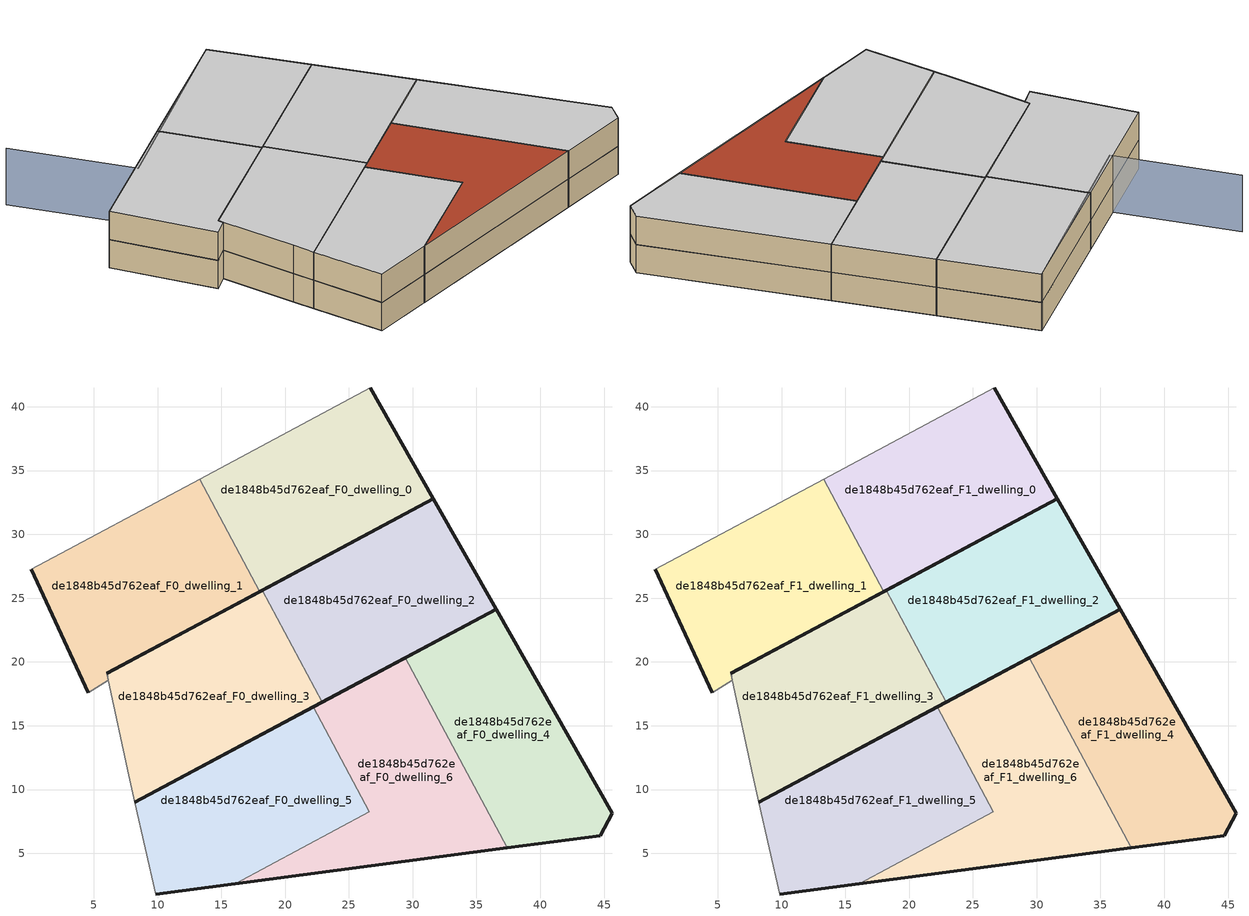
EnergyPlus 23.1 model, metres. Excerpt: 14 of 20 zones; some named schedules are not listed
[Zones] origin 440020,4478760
de1848b45d762eaf_F0_dwelling_0
 floor ground (EU_floor_Construction): 31.62,32.79 26.68,41.47 13.32,34.32 18.03,25.52 z0
 wall outside (EU_wall_Construction): 26.68,41.47 31.62,32.79 18.03,25.52 z0:3
 wall adiabatic (EU_wall_Construction): 13.32,34.32 26.68,41.47 z0:3
 wall to de1848b45d762eaf_F0_dwelling_1 (EU_wall_Construction): 18.03,25.52 13.32,34.32 z0:3
de1848b45d762eaf_F0_dwelling_1
 floor ground (EU_floor_Construction): 18.03,25.52 13.32,34.32 0.11,27.25 4.56,17.59 6.15,18.58 6.04,19.1 z0
 wall outside (EU_wall_Construction): 18.03,25.52 6.04,19.1 / 4.56,17.59 0.11,27.25 z0:3
 wall adiabatic (EU_wall_Construction): 0.11,27.25 13.32,34.32 / 6.04,19.1 6.15,18.58 4.56,17.59 z0:3
de1848b45d762eaf_F0_dwelling_2
 floor ground (EU_floor_Construction): 36.54,24.14 31.62,32.79 18.21,25.62 22.9,16.84 z0
 wall outside (EU_wall_Construction): 18.21,25.62 31.62,32.79 36.54,24.14 22.9,16.84 z0:3
 wall to de1848b45d762eaf_F0_dwelling_3 (EU_wall_Construction): 22.9,16.84 18.21,25.62 z0:3
de1848b45d762eaf_F0_dwelling_3
 floor ground (EU_floor_Construction): 22.9,16.84 18.21,25.62 6.04,19.11 6.15,18.58 6.15,18.57 7.75,11.11 8.23,9 z0
 wall outside (EU_wall_Construction): 6.04,19.11 18.21,25.62 / 22.9,16.84 8.23,9 z0:3
 wall adiabatic (EU_wall_Construction): 8.23,9 7.75,11.11 6.15,18.57 6.15,18.58 6.04,19.11 z0:3
de1848b45d762eaf_F0_dwelling_4
 floor ground (EU_floor_Construction): 44.7,6.38 45.64,8.15 36.54,24.14 29.42,20.34 37.4,5.42 z0
 wall outside (EU_wall_Construction): 29.42,20.34 36.54,24.14 45.64,8.15 44.7,6.38 37.4,5.42 z0:3
 wall to de1848b45d762eaf_F0_dwelling_6 (EU_wall_Construction): 37.4,5.42 29.42,20.34 z0:3
de1848b45d762eaf_F0_dwelling_5
 floor ground (EU_floor_Construction): 26.61,8.26 22.21,16.48 8.23,9 9.87,1.81 16.08,2.63 z0
 wall outside (EU_wall_Construction): 8.23,9 22.21,16.48 / 16.08,2.63 9.87,1.81 z0:3
 wall to de1848b45d762eaf_F0_dwelling_6 (EU_wall_Construction): 22.21,16.48 26.61,8.26 16.08,2.63 z0:3
 wall adiabatic (EU_wall_Construction): 9.87,1.81 8.23,9 z0:3
de1848b45d762eaf_F0_dwelling_6
 floor ground (EU_floor_Construction): 37.4,5.42 29.42,20.34 22.21,16.48 26.61,8.26 16.08,2.63 z0
 wall outside (EU_wall_Construction): 22.21,16.48 29.42,20.34 / 37.4,5.42 16.08,2.63 z0:3
de1848b45d762eaf_F1_dwelling_0
 floor to de1848b45d762eaf_F0_dwelling_0 (EU_floor_Construction): 31.62,32.79 26.68,41.47 13.32,34.32 18.03,25.52 z3
 wall outside (EU_wall_Construction): 26.68,41.47 31.62,32.79 18.03,25.52 z3:6
 wall adiabatic (EU_wall_Construction): 13.32,34.32 26.68,41.47 z3:6
 wall to de1848b45d762eaf_F1_dwelling_1 (EU_wall_Construction): 18.03,25.52 13.32,34.32 z3:6
 ceiling to de1848b45d762eaf_F2_dwelling_0 (EU_floor_Construction): 26.68,41.47 31.62,32.79 18.03,25.52 13.32,34.32 z6
de1848b45d762eaf_F1_dwelling_1
 floor to de1848b45d762eaf_F0_dwelling_1 (EU_floor_Construction): 18.03,25.52 13.32,34.32 0.11,27.25 4.56,17.59 6.15,18.58 6.04,19.1 z3
 wall outside (EU_wall_Construction): 18.03,25.52 6.04,19.1 / 4.56,17.59 0.11,27.25 z3:6
 wall adiabatic (EU_wall_Construction): 0.11,27.25 13.32,34.32 / 6.04,19.1 6.15,18.58 4.56,17.59 z3:6
 ceiling to de1848b45d762eaf_F2_dwelling_1 (EU_floor_Construction): 13.32,34.32 18.03,25.52 6.04,19.1 6.15,18.58 4.56,17.59 0.11,27.25 z6
de1848b45d762eaf_F1_dwelling_2
 floor to de1848b45d762eaf_F0_dwelling_2 (EU_floor_Construction): 36.54,24.14 31.62,32.79 18.21,25.62 22.9,16.84 z3
 wall outside (EU_wall_Construction): 18.21,25.62 31.62,32.79 36.54,24.14 22.9,16.84 z3:6
 wall to de1848b45d762eaf_F1_dwelling_3 (EU_wall_Construction): 22.9,16.84 18.21,25.62 z3:6
 ceiling to de1848b45d762eaf_F2_dwelling_2 (EU_floor_Construction): 31.62,32.79 36.54,24.14 22.9,16.84 18.21,25.62 z6
de1848b45d762eaf_F1_dwelling_3
 floor to de1848b45d762eaf_F0_dwelling_3 (EU_floor_Construction): 22.9,16.84 18.21,25.62 6.04,19.11 6.15,18.58 6.15,18.57 7.75,11.11 8.23,9 z3
 wall outside (EU_wall_Construction): 6.04,19.11 18.21,25.62 / 22.9,16.84 8.23,9 z3:6
 wall adiabatic (EU_wall_Construction): 8.23,9 7.75,11.11 6.15,18.57 6.15,18.58 6.04,19.11 z3:6
 ceiling to de1848b45d762eaf_F2_dwelling_3 (EU_floor_Construction): 18.21,25.62 22.9,16.84 8.23,9 7.75,11.11 6.15,18.57 6.15,18.58 6.04,19.11 z6
de1848b45d762eaf_F1_dwelling_4
 floor to de1848b45d762eaf_F0_dwelling_4 (EU_floor_Construction): 44.7,6.38 45.64,8.15 36.54,24.14 29.42,20.34 37.4,5.42 z3
 wall outside (EU_wall_Construction): 29.42,20.34 36.54,24.14 45.64,8.15 44.7,6.38 37.4,5.42 z3:6
 wall to de1848b45d762eaf_F1_dwelling_6 (EU_wall_Construction): 37.4,5.42 29.42,20.34 z3:6
 ceiling to de1848b45d762eaf_F2_dwelling_4 (EU_floor_Construction): 36.54,24.14 45.64,8.15 44.7,6.38 37.4,5.42 29.42,20.34 z6
de1848b45d762eaf_F1_dwelling_5
 floor to de1848b45d762eaf_F0_dwelling_5 (EU_floor_Construction): 26.61,8.26 22.21,16.48 8.23,9 9.87,1.81 16.08,2.63 z3
 wall outside (EU_wall_Construction): 8.23,9 22.21,16.48 / 16.08,2.63 9.87,1.81 z3:6
 wall to de1848b45d762eaf_F1_dwelling_6 (EU_wall_Construction): 22.21,16.48 26.61,8.26 16.08,2.63 z3:6
 wall adiabatic (EU_wall_Construction): 9.87,1.81 8.23,9 z3:6
 ceiling to de1848b45d762eaf_F2_dwelling_5 (EU_floor_Construction): 22.21,16.48 26.61,8.26 16.08,2.63 9.87,1.81 8.23,9 z6
de1848b45d762eaf_F1_dwelling_6
 floor to de1848b45d762eaf_F0_dwelling_6 (EU_floor_Construction): 37.4,5.42 29.42,20.34 22.21,16.48 26.61,8.26 16.08,2.63 z3
 wall outside (EU_wall_Construction): 22.21,16.48 29.42,20.34 / 37.4,5.42 16.08,2.63 z3:6
 roof outside (EU_roof_Construction): 29.42,20.34 37.4,5.42 16.08,2.63 26.61,8.26 22.21,16.48 z6
shading: 26.68,41.47 7.4,30.83 / 7.4,30.83 1.34,41.81 z0:6
[Building]
EU S2 Campaign: North Axis=0; Terrain=City; Solar Distribution=FullExterior
[Site:Location]
Madrid: Latitude=40.5; Longitude=-3.5; Time Zone=1; Elevation=609
[SizingPeriod:WeatherFileDays]
AnnualSizingPeriod: Begin Month=1; Begin Day of Month=1; End Month=12; End Day of Month=31; Day of Week for Start Day=Monday; Use Weather File Daylight Saving Period=No; Use Weather File Rain and Snow Indicators=No
[MATERIAL]
EU_InternalMass_Material: Roughness=MediumRough; Thickness=0.1; Conductivity=1; Density=1800; Specific Heat=900; Thermal Absorptance=0.9; Solar Absorptance=0.7; Visible Absorptance=0.7
[MATERIAL:NOMASS] Roughness=MediumRough; Thermal Absorptance=0.9; Solar Absorptance=0.7; Visible Absorptance=0.7
Name | Thermal Resistance
EU_wall_NoMass | 0.609216
EU_roof_NoMass | 0.513268
EU_floor_NoMass | 0.568163
[CONSTRUCTION]
EU_wall_Construction: EU_wall_NoMass
EU_roof_Construction: EU_roof_NoMass
EU_floor_Construction: EU_floor_NoMass
EU_InternalMass_Construction: EU_InternalMass_Material
[ZONE] Type=1; Multiplier=1; Ceiling Height=autocalculate; Floor Area=autocalculate; Part of Total Floor Area=Yes
Name | Volume
de1848b45d762eaf_F0_dwelling_0; de1848b45d762eaf_F1_dwelling_0 | 457.691
de1848b45d762eaf_F0_dwelling_1; de1848b45d762eaf_F1_dwelling_1 | 460.989
de1848b45d762eaf_F0_dwelling_2; de1848b45d762eaf_F1_dwelling_2 | 457.717
de1848b45d762eaf_F0_dwelling_3; de1848b45d762eaf_F1_dwelling_3 | 454.408
de1848b45d762eaf_F0_dwelling_4; de1848b45d762eaf_F1_dwelling_4 | 457.646
de1848b45d762eaf_F0_dwelling_5; de1848b45d762eaf_F1_dwelling_5 | 457.655
de1848b45d762eaf_F0_dwelling_6; de1848b45d762eaf_F1_dwelling_6 | 457.745
[INTERNALMASS] Construction=EU_InternalMass_Construction
Name | Zone or ZoneList | Surface Area
de1848b45d762eaf_F0_dwelling_0_EU_InternalMass | de1848b45d762eaf_F0_dwelling_0 | 152.563
de1848b45d762eaf_F0_dwelling_1_EU_InternalMass | de1848b45d762eaf_F0_dwelling_1 | 153.662
de1848b45d762eaf_F0_dwelling_2_EU_InternalMass | de1848b45d762eaf_F0_dwelling_2 | 152.576
de1848b45d762eaf_F0_dwelling_3_EU_InternalMass | de1848b45d762eaf_F0_dwelling_3 | 151.47
de1848b45d762eaf_F0_dwelling_4_EU_InternalMass | de1848b45d762eaf_F0_dwelling_4 | 152.55
de1848b45d762eaf_F0_dwelling_5_EU_InternalMass | de1848b45d762eaf_F0_dwelling_5 | 152.554
de1848b45d762eaf_F0_dwelling_6_EU_InternalMass | de1848b45d762eaf_F0_dwelling_6 | 152.582
de1848b45d762eaf_F1_dwelling_0_EU_InternalMass | de1848b45d762eaf_F1_dwelling_0 | 152.563
de1848b45d762eaf_F1_dwelling_1_EU_InternalMass | de1848b45d762eaf_F1_dwelling_1 | 153.662
de1848b45d762eaf_F1_dwelling_2_EU_InternalMass | de1848b45d762eaf_F1_dwelling_2 | 152.576
de1848b45d762eaf_F1_dwelling_3_EU_InternalMass | de1848b45d762eaf_F1_dwelling_3 | 151.47
de1848b45d762eaf_F1_dwelling_4_EU_InternalMass | de1848b45d762eaf_F1_dwelling_4 | 152.55
de1848b45d762eaf_F1_dwelling_5_EU_InternalMass | de1848b45d762eaf_F1_dwelling_5 | 152.554
de1848b45d762eaf_F1_dwelling_6_EU_InternalMass | de1848b45d762eaf_F1_dwelling_6 | 152.582
[OTHEREQUIPMENT] Fuel Type=Electricity; Design Level Calculation Method=Watts/Area; Power per Zone Floor Area=1; Fraction Latent=0; Fraction Radiant=0; Fraction Lost=0; Carbon Dioxide Generation Rate=0; EndUse Subcategory=EU_Step8_InternalGains
Name | Zone or ZoneList or Space or SpaceList | Schedule
EU_Step8_InternalGain_de1848b45d762eaf_F0_dwelling_0_f000 | de1848b45d762eaf_F0_dwelling_0 | EU_Step8_GainSchedule_de1848b45d762eaf_F0_dwelling_0_f000
EU_Step8_InternalGain_de1848b45d762eaf_F0_dwelling_1_f000 | de1848b45d762eaf_F0_dwelling_1 | EU_Step8_GainSchedule_de1848b45d762eaf_F0_dwelling_1_f000
EU_Step8_InternalGain_de1848b45d762eaf_F0_dwelling_2_f000 | de1848b45d762eaf_F0_dwelling_2 | EU_Step8_GainSchedule_de1848b45d762eaf_F0_dwelling_2_f000
EU_Step8_InternalGain_de1848b45d762eaf_F0_dwelling_3_f000 | de1848b45d762eaf_F0_dwelling_3 | EU_Step8_GainSchedule_de1848b45d762eaf_F0_dwelling_3_f000
EU_Step8_InternalGain_de1848b45d762eaf_F0_dwelling_4_f000 | de1848b45d762eaf_F0_dwelling_4 | EU_Step8_GainSchedule_de1848b45d762eaf_F0_dwelling_4_f000
EU_Step8_InternalGain_de1848b45d762eaf_F0_dwelling_5_f000 | de1848b45d762eaf_F0_dwelling_5 | EU_Step8_GainSchedule_de1848b45d762eaf_F0_dwelling_5_f000
EU_Step8_InternalGain_de1848b45d762eaf_F0_dwelling_6_f000 | de1848b45d762eaf_F0_dwelling_6 | EU_Step8_GainSchedule_de1848b45d762eaf_F0_dwelling_6_f000
EU_Step8_InternalGain_de1848b45d762eaf_F1_dwelling_0_f000 | de1848b45d762eaf_F1_dwelling_0 | EU_Step8_GainSchedule_de1848b45d762eaf_F1_dwelling_0_f000
EU_Step8_InternalGain_de1848b45d762eaf_F1_dwelling_1_f000 | de1848b45d762eaf_F1_dwelling_1 | EU_Step8_GainSchedule_de1848b45d762eaf_F1_dwelling_1_f000
EU_Step8_InternalGain_de1848b45d762eaf_F1_dwelling_2_f000 | de1848b45d762eaf_F1_dwelling_2 | EU_Step8_GainSchedule_de1848b45d762eaf_F1_dwelling_2_f000
EU_Step8_InternalGain_de1848b45d762eaf_F1_dwelling_3_f000 | de1848b45d762eaf_F1_dwelling_3 | EU_Step8_GainSchedule_de1848b45d762eaf_F1_dwelling_3_f000
EU_Step8_InternalGain_de1848b45d762eaf_F1_dwelling_4_f000 | de1848b45d762eaf_F1_dwelling_4 | EU_Step8_GainSchedule_de1848b45d762eaf_F1_dwelling_4_f000
EU_Step8_InternalGain_de1848b45d762eaf_F1_dwelling_5_f000 | de1848b45d762eaf_F1_dwelling_5 | EU_Step8_GainSchedule_de1848b45d762eaf_F1_dwelling_5_f000
EU_Step8_InternalGain_de1848b45d762eaf_F1_dwelling_6_f000 | de1848b45d762eaf_F1_dwelling_6 | EU_Step8_GainSchedule_de1848b45d762eaf_F1_dwelling_6_f000
[ZONEVENTILATION:DESIGNFLOWRATE] Schedule=EU_AlwaysOn; Design Flow Rate Calculation Method=AirChanges/Hour; Air Changes per Hour=0.752966; Ventilation Type=Natural; Fan Pressure Rise=0; Fan Total Efficiency=1; Constant Term Coefficient=1; Temperature Term Coefficient=0; Velocity Term Coefficient=0; Velocity Squared Term Coefficient=0; Minimum Indoor Temperature=-100; Maximum Indoor Temperature=100; Delta Temperature=-100; Minimum Outdoor Temperature=-100; Maximum Outdoor Temperature=100; Maximum Wind Speed=40
Name | Zone or ZoneList or Space or SpaceList
EU_ConstantAir_de1848b45d762eaf_F0_dwelling_0 | de1848b45d762eaf_F0_dwelling_0
EU_ConstantAir_de1848b45d762eaf_F0_dwelling_1 | de1848b45d762eaf_F0_dwelling_1
EU_ConstantAir_de1848b45d762eaf_F0_dwelling_2 | de1848b45d762eaf_F0_dwelling_2
EU_ConstantAir_de1848b45d762eaf_F0_dwelling_3 | de1848b45d762eaf_F0_dwelling_3
EU_ConstantAir_de1848b45d762eaf_F0_dwelling_4 | de1848b45d762eaf_F0_dwelling_4
EU_ConstantAir_de1848b45d762eaf_F0_dwelling_5 | de1848b45d762eaf_F0_dwelling_5
EU_ConstantAir_de1848b45d762eaf_F0_dwelling_6 | de1848b45d762eaf_F0_dwelling_6
EU_ConstantAir_de1848b45d762eaf_F1_dwelling_0 | de1848b45d762eaf_F1_dwelling_0
EU_ConstantAir_de1848b45d762eaf_F1_dwelling_1 | de1848b45d762eaf_F1_dwelling_1
EU_ConstantAir_de1848b45d762eaf_F1_dwelling_2 | de1848b45d762eaf_F1_dwelling_2
EU_ConstantAir_de1848b45d762eaf_F1_dwelling_3 | de1848b45d762eaf_F1_dwelling_3
EU_ConstantAir_de1848b45d762eaf_F1_dwelling_4 | de1848b45d762eaf_F1_dwelling_4
EU_ConstantAir_de1848b45d762eaf_F1_dwelling_5 | de1848b45d762eaf_F1_dwelling_5
EU_ConstantAir_de1848b45d762eaf_F1_dwelling_6 | de1848b45d762eaf_F1_dwelling_6
[HVACTEMPLATE:THERMOSTAT] Constant Heating Setpoint=20; Constant Cooling Setpoint=50
EU_HeatOnly_de1848b45d762eaf_F0_dwelling_0; EU_HeatOnly_de1848b45d762eaf_F0_dwelling_1; EU_HeatOnly_de1848b45d762eaf_F0_dwelling_2; EU_HeatOnly_de1848b45d762eaf_F0_dwelling_3; EU_HeatOnly_de1848b45d762eaf_F0_dwelling_4; EU_HeatOnly_de1848b45d762eaf_F0_dwelling_5; EU_HeatOnly_de1848b45d762eaf_F0_dwelling_6; EU_HeatOnly_de1848b45d762eaf_F1_dwelling_0; EU_HeatOnly_de1848b45d762eaf_F1_dwelling_1; EU_HeatOnly_de1848b45d762eaf_F1_dwelling_2; EU_HeatOnly_de1848b45d762eaf_F1_dwelling_3; EU_HeatOnly_de1848b45d762eaf_F1_dwelling_4; EU_HeatOnly_de1848b45d762eaf_F1_dwelling_5; EU_HeatOnly_de1848b45d762eaf_F1_dwelling_6; EU_HeatOnly_de1848b45d762eaf_F2_dwelling_0; EU_HeatOnly_de1848b45d762eaf_F2_dwelling_1; EU_HeatOnly_de1848b45d762eaf_F2_dwelling_2; EU_HeatOnly_de1848b45d762eaf_F2_dwelling_3; EU_HeatOnly_de1848b45d762eaf_F2_dwelling_4; EU_HeatOnly_de1848b45d762eaf_F2_dwelling_5
[HVACTEMPLATE:ZONE:IDEALLOADSAIRSYSTEM] System Availability Schedule=EU_AlwaysOn; Maximum Heating Supply Air Temperature=50; Minimum Cooling Supply Air Temperature=13; Maximum Heating Supply Air Humidity Ratio=0.0156; Minimum Cooling Supply Air Humidity Ratio=0.0077; Heating Limit=NoLimit; Cooling Limit=NoLimit; Heating Availability Schedule=EU_AlwaysOn; Cooling Availability Schedule=EU_CoolingOff; Dehumidification Control Type=ConstantSensibleHeatRatio; Cooling Sensible Heat Ratio=0.7; Dehumidification Setpoint=60; Humidification Control Type=None; Humidification Setpoint=30; Outdoor Air Method=None; Outdoor Air Flow Rate per Person=0.00944; Outdoor Air Flow Rate per Zone Floor Area=0; Outdoor Air Flow Rate per Zone=0; Demand Controlled Ventilation Type=None; Outdoor Air Economizer Type=NoEconomizer; Heat Recovery Type=None; Sensible Heat Recovery Effectiveness=0.7; Latent Heat Recovery Effectiveness=0.65
Name | Template Thermostat
de1848b45d762eaf_F0_dwelling_0 | EU_HeatOnly_de1848b45d762eaf_F0_dwelling_0
de1848b45d762eaf_F0_dwelling_1 | EU_HeatOnly_de1848b45d762eaf_F0_dwelling_1
de1848b45d762eaf_F0_dwelling_2 | EU_HeatOnly_de1848b45d762eaf_F0_dwelling_2
de1848b45d762eaf_F0_dwelling_3 | EU_HeatOnly_de1848b45d762eaf_F0_dwelling_3
de1848b45d762eaf_F0_dwelling_4 | EU_HeatOnly_de1848b45d762eaf_F0_dwelling_4
de1848b45d762eaf_F0_dwelling_5 | EU_HeatOnly_de1848b45d762eaf_F0_dwelling_5
de1848b45d762eaf_F0_dwelling_6 | EU_HeatOnly_de1848b45d762eaf_F0_dwelling_6
de1848b45d762eaf_F1_dwelling_0 | EU_HeatOnly_de1848b45d762eaf_F1_dwelling_0
de1848b45d762eaf_F1_dwelling_1 | EU_HeatOnly_de1848b45d762eaf_F1_dwelling_1
de1848b45d762eaf_F1_dwelling_2 | EU_HeatOnly_de1848b45d762eaf_F1_dwelling_2
de1848b45d762eaf_F1_dwelling_3 | EU_HeatOnly_de1848b45d762eaf_F1_dwelling_3
de1848b45d762eaf_F1_dwelling_4 | EU_HeatOnly_de1848b45d762eaf_F1_dwelling_4
de1848b45d762eaf_F1_dwelling_5 | EU_HeatOnly_de1848b45d762eaf_F1_dwelling_5
de1848b45d762eaf_F1_dwelling_6 | EU_HeatOnly_de1848b45d762eaf_F1_dwelling_6
[SIZING:ZONE] Zone Cooling Design Supply Air Temperature Input Method=SupplyAirTemperature; Zone Cooling Design Supply Air Temperature=13; Zone Heating Design Supply Air Temperature Input Method=SupplyAirTemperature; Zone Heating Design Supply Air Temperature=50; Zone Cooling Design Supply Air Humidity Ratio=0.008; Zone Heating Design Supply Air Humidity Ratio=0.008; Cooling Design Air Flow Method=DesignDay; Cooling Design Air Flow Rate=0; Cooling Minimum Air Flow per Zone Floor Area=0.000762; Cooling Minimum Air Flow=0; Cooling Minimum Air Flow Fraction=0.2; Heating Design Air Flow Method=DesignDay; Heating Design Air Flow Rate=0; Heating Maximum Air Flow per Zone Floor Area=0.002032; Heating Maximum Air Flow=0.141576; Heating Maximum Air Flow Fraction=0.3; Account for Dedicated Outdoor Air System=No; Dedicated Outdoor Air System Control Strategy=NeutralSupplyAir; Dedicated Outdoor Air Low Setpoint Temperature for Design=autosize; Dedicated Outdoor Air High Setpoint Temperature for Design=autosize; Zone Load Sizing Method=Sensible Load Only No Latent Load; Zone Latent Cooling Design Supply Air Humidity Ratio Input Method=HumidityRatioDifference; Zone Cooling Design Supply Air Humidity Ratio Difference=0.005; Zone Latent Heating Design Supply Air Humidity Ratio Input Method=HumidityRatioDifference; Zone Humidification Design Supply Air Humidity Ratio Difference=0.005
de1848b45d762eaf_F0_dwelling_0; de1848b45d762eaf_F0_dwelling_1; de1848b45d762eaf_F0_dwelling_2; de1848b45d762eaf_F0_dwelling_3; de1848b45d762eaf_F0_dwelling_4; de1848b45d762eaf_F0_dwelling_5; de1848b45d762eaf_F0_dwelling_6; de1848b45d762eaf_F1_dwelling_0; de1848b45d762eaf_F1_dwelling_1; de1848b45d762eaf_F1_dwelling_2; de1848b45d762eaf_F1_dwelling_3; de1848b45d762eaf_F1_dwelling_4; de1848b45d762eaf_F1_dwelling_5; de1848b45d762eaf_F1_dwelling_6
[SCHEDULE:FILE] Column Number=1; Rows to Skip at Top=0; Number of Hours of Data=8760; Column Separator=Comma; Interpolate to Timestep=No; Minutes per Item=60; Adjust Schedule for Daylight Savings=Yes
Name | File
EU_Step8_GainSchedule_de1848b45d762eaf_F0_dwelling_0_f000 | ../../schedules/de1848b45d762eaf/de1848b45d762eaf_F0_dwelling_0_f000_gain.csv
EU_Step8_GainSchedule_de1848b45d762eaf_F0_dwelling_1_f000 | ../../schedules/de1848b45d762eaf/de1848b45d762eaf_F0_dwelling_1_f000_gain.csv
EU_Step8_GainSchedule_de1848b45d762eaf_F0_dwelling_2_f000 | ../../schedules/de1848b45d762eaf/de1848b45d762eaf_F0_dwelling_2_f000_gain.csv
EU_Step8_GainSchedule_de1848b45d762eaf_F0_dwelling_3_f000 | ../../schedules/de1848b45d762eaf/de1848b45d762eaf_F0_dwelling_3_f000_gain.csv
EU_Step8_GainSchedule_de1848b45d762eaf_F0_dwelling_4_f000 | ../../schedules/de1848b45d762eaf/de1848b45d762eaf_F0_dwelling_4_f000_gain.csv
EU_Step8_GainSchedule_de1848b45d762eaf_F0_dwelling_5_f000 | ../../schedules/de1848b45d762eaf/de1848b45d762eaf_F0_dwelling_5_f000_gain.csv
EU_Step8_GainSchedule_de1848b45d762eaf_F0_dwelling_6_f000 | ../../schedules/de1848b45d762eaf/de1848b45d762eaf_F0_dwelling_6_f000_gain.csv
EU_Step8_GainSchedule_de1848b45d762eaf_F1_dwelling_0_f000 | ../../schedules/de1848b45d762eaf/de1848b45d762eaf_F1_dwelling_0_f000_gain.csv
